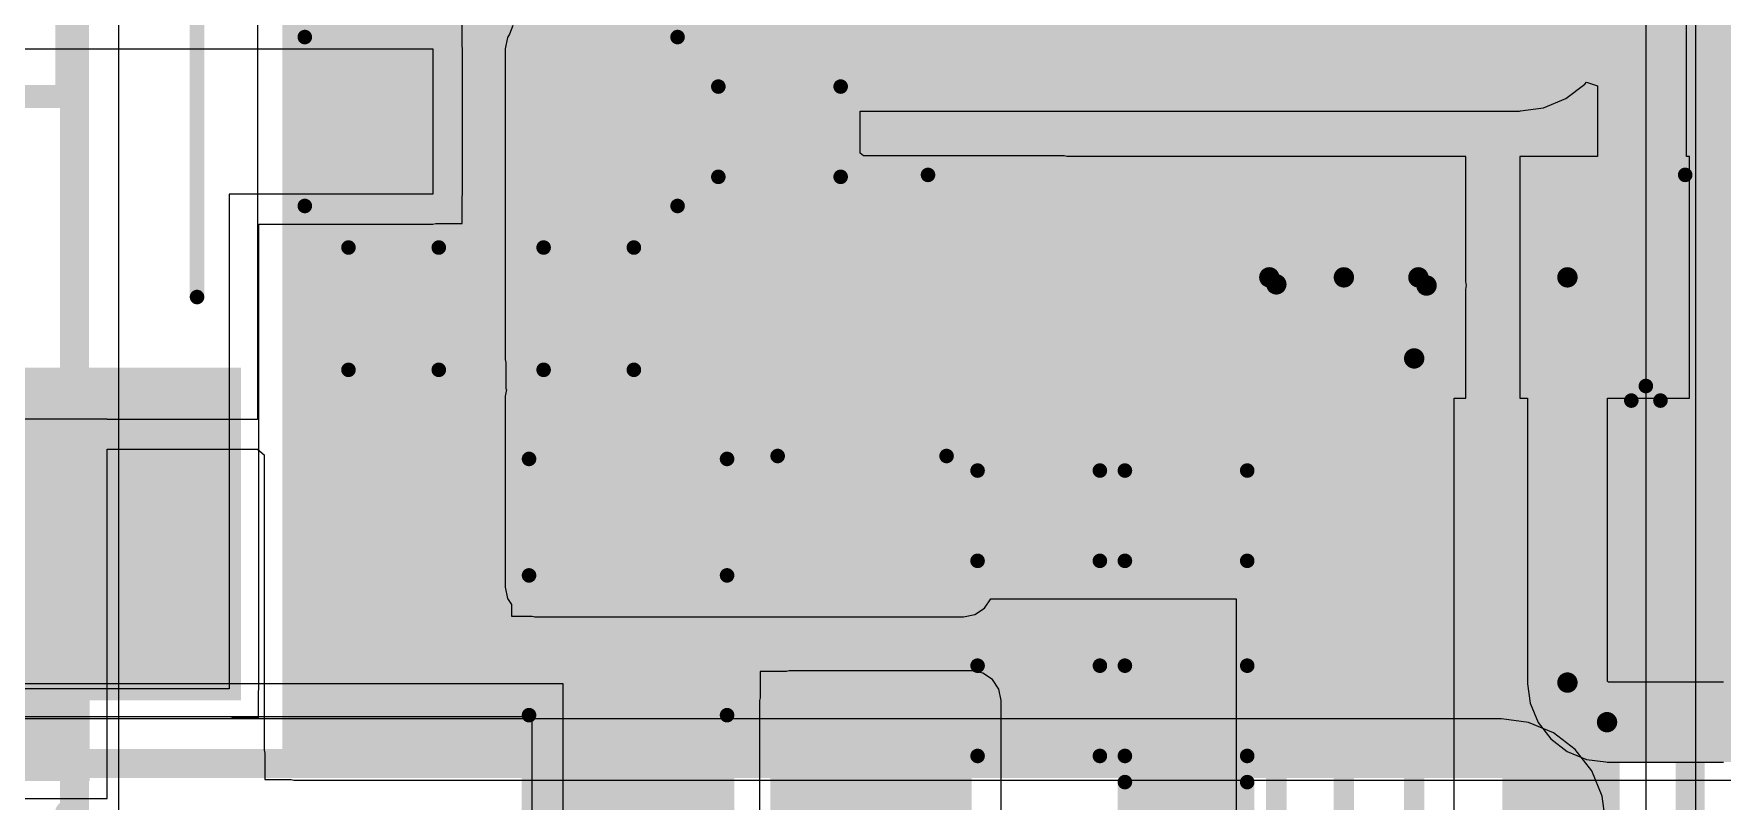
# Model space of a CAD drawing. Header units: inches. Extents: x -0.01 to 2.44, y -0.01 to 2.26.
# Drawn here: x 1.165 to 1.745, y 0.781 to 1.044 of the extents above; entities that cross this region are included whole.
import ezdxf

# ---------------------------------------------------------------- set-up
doc = ezdxf.new("R2010")
doc.units = ezdxf.units.IN
doc.header["$MEASUREMENT"] = 0
for name, color, linetype in [('Bottom Layer', 5, 'Continuous'), ('Bottom Overlay', 54, 'Continuous'), ('Bottom Paste', 16, 'Continuous'), ('Bottom Solder', 6, 'Continuous'), ('POWER', 76, 'Continuous'), ('SIGNAL1', 90, 'Continuous'), ('SIGNAL2', 156, 'Continuous'), ('Top Layer', 1, 'Continuous'), ('Top Overlay', 2, 'Continuous'), ('Top Paste', 8, 'Continuous'), ('Top Solder', 216, 'Continuous')]:
    doc.layers.add(name, color=color, linetype=linetype)

# ---------------------------------------------------------------- blocks, each defined once
blk = doc.blocks.new('C___0603_B_3')
at = {"layer": 'Bottom Layer'}
for points in [[(-0.045, -0.0175), (-0.045, 0.0175), (-0.015, 0.0175), (-0.015, -0.0175)], [(0.015, -0.0175), (0.015, 0.0175), (0.045, 0.0175), (0.045, -0.0175)]]:
    blk.add_hatch(color=5, dxfattribs=at).paths.add_polyline_path(points)
at = {"layer": 'Bottom Paste'}
for points in [[(-0.045, -0.0175), (-0.045, 0.0175), (-0.015, 0.0175), (-0.015, -0.0175)], [(0.015, -0.0175), (0.015, 0.0175), (0.045, 0.0175), (0.045, -0.0175)]]:
    blk.add_hatch(color=16, dxfattribs=at).paths.add_polyline_path(points)
at = {"layer": 'Bottom Solder'}
for points in [[(-0.04736, -0.01986), (-0.04736, 0.01986), (-0.01264, 0.01986), (-0.01264, -0.01986)], [(0.01264, -0.01986), (0.01264, 0.01986), (0.04736, 0.01986), (0.04736, -0.01986)]]:
    blk.add_hatch(color=6, dxfattribs=at).paths.add_polyline_path(points)
at = {"layer": 'Bottom Overlay', "const_width": 0.005}
for points in [[(-0.049, 0.021), (-0.049, -0.021)], [(-0.049, 0.021), (-0.018, 0.021)], [(0.018, 0.021), (0.049, 0.021)], [(0.049, 0.021), (0.049, -0.021)], [(-0.049, -0.021), (-0.018, -0.021)], [(0.018, -0.021), (0.049, -0.021)]]:
    blk.add_lwpolyline(points, dxfattribs=at)
at = {"layer": 'Bottom Overlay', "const_width": 0.0025}
for points in [[(-0.05025, 0.021, 1), (-0.04775, 0.021, 1)], [(-0.05025, 0.021, 1), (-0.04775, 0.021, 1)], [(-0.01925, 0.021, 1), (-0.01675, 0.021, 1)], [(0.01675, 0.021, 1), (0.01925, 0.021, 1)], [(0.04775, 0.021, 1), (0.05025, 0.021, 1)], [(0.04775, 0.021, 1), (0.05025, 0.021, 1)], [(-0.05025, -0.021, 1), (-0.04775, -0.021, 1)], [(-0.05025, -0.021, 1), (-0.04775, -0.021, 1)], [(-0.01925, -0.021, 1), (-0.01675, -0.021, 1)], [(0.01675, -0.021, 1), (0.01925, -0.021, 1)], [(0.04775, -0.021, 1), (0.05025, -0.021, 1)], [(0.04775, -0.021, 1), (0.05025, -0.021, 1)]]:
    blk.add_lwpolyline(points, format="xyb", close=True, dxfattribs=at)
blk = doc.blocks.new('TSSOP_20_B_29')
at = {"layer": 'Bottom Layer'}
for points in [[(-0.14173, 0.10886), (-0.14173, 0.12146), (-0.07874, 0.12146), (-0.07874, 0.10886)], [(-0.14173, 0.08327), (-0.14173, 0.09587), (-0.07874, 0.09587), (-0.07874, 0.08327)], [(-0.14173, 0.05768), (-0.14173, 0.07028), (-0.07874, 0.07028), (-0.07874, 0.05768)], [(-0.14173, 0.03209), (-0.14173, 0.04469), (-0.07874, 0.04469), (-0.07874, 0.03209)], [(-0.14173, 0.0065), (-0.14173, 0.01909), (-0.07874, 0.01909), (-0.07874, 0.0065)], [(-0.14173, -0.01909), (-0.14173, -0.0065), (-0.07874, -0.0065), (-0.07874, -0.01909)], [(-0.14173, -0.04469), (-0.14173, -0.03209), (-0.07874, -0.03209), (-0.07874, -0.04469)], [(-0.14173, -0.07028), (-0.14173, -0.05768), (-0.07874, -0.05768), (-0.07874, -0.07028)], [(-0.14173, -0.09587), (-0.14173, -0.08327), (-0.07874, -0.08327), (-0.07874, -0.09587)], [(-0.14173, -0.12146), (-0.14173, -0.10886), (-0.07874, -0.10886), (-0.07874, -0.12146)]]:
    blk.add_hatch(color=5, dxfattribs=at).paths.add_polyline_path(points)
at = {"layer": 'Bottom Overlay'}
blk.add_hatch(color=54, dxfattribs=at).paths.add_polyline_path([(-0.07506, -0.123), (-0.06806, -0.123), (-0.06806, -0.106), (-0.07506, -0.106)])
at = {"layer": 'Bottom Paste'}
for points in [[(-0.14173, 0.10886), (-0.14173, 0.12146), (-0.07874, 0.12146), (-0.07874, 0.10886)], [(-0.14173, 0.08327), (-0.14173, 0.09587), (-0.07874, 0.09587), (-0.07874, 0.08327)], [(-0.14173, 0.05768), (-0.14173, 0.07028), (-0.07874, 0.07028), (-0.07874, 0.05768)], [(-0.14173, 0.03209), (-0.14173, 0.04469), (-0.07874, 0.04469), (-0.07874, 0.03209)], [(-0.14173, 0.0065), (-0.14173, 0.01909), (-0.07874, 0.01909), (-0.07874, 0.0065)], [(-0.14173, -0.01909), (-0.14173, -0.0065), (-0.07874, -0.0065), (-0.07874, -0.01909)], [(-0.14173, -0.04469), (-0.14173, -0.03209), (-0.07874, -0.03209), (-0.07874, -0.04469)], [(-0.14173, -0.07028), (-0.14173, -0.05768), (-0.07874, -0.05768), (-0.07874, -0.07028)], [(-0.14173, -0.09587), (-0.14173, -0.08327), (-0.07874, -0.08327), (-0.07874, -0.09587)], [(-0.14173, -0.12146), (-0.14173, -0.10886), (-0.07874, -0.10886), (-0.07874, -0.12146)]]:
    blk.add_hatch(color=16, dxfattribs=at).paths.add_polyline_path(points)
at = {"layer": 'Bottom Solder'}
for points in [[(-0.14573, 0.10486), (-0.14573, 0.12546), (-0.07474, 0.12546), (-0.07474, 0.10486)], [(-0.14573, 0.07927), (-0.14573, 0.09987), (-0.07474, 0.09987), (-0.07474, 0.07927)], [(-0.14573, 0.05368), (-0.14573, 0.07428), (-0.07474, 0.07428), (-0.07474, 0.05368)], [(-0.14573, 0.02809), (-0.14573, 0.04868), (-0.07474, 0.04868), (-0.07474, 0.02809)], [(-0.14573, 0.0025), (-0.14573, 0.02309), (-0.07474, 0.02309), (-0.07474, 0.0025)], [(-0.14573, -0.02309), (-0.14573, -0.0025), (-0.07474, -0.0025), (-0.07474, -0.02309)], [(-0.14573, -0.04868), (-0.14573, -0.02809), (-0.07474, -0.02809), (-0.07474, -0.04868)], [(-0.14573, -0.07428), (-0.14573, -0.05368), (-0.07474, -0.05368), (-0.07474, -0.07428)], [(-0.14573, -0.09987), (-0.14573, -0.07927), (-0.07474, -0.07927), (-0.07474, -0.09987)], [(-0.14573, -0.12546), (-0.14573, -0.10486), (-0.07474, -0.10486), (-0.07474, -0.12546)]]:
    blk.add_hatch(color=6, dxfattribs=at).paths.add_polyline_path(points)
at = {"layer": 'Bottom Overlay', "const_width": 0.005}
for points in [[(-0.07506, 0.13), (0.07694, 0.13)], [(-0.15256, -0.1115), (-0.15256, -0.1215)], [(-0.15256, -0.1115), (-0.14756, -0.1165)], [(-0.14756, -0.1165), (-0.15256, -0.1215)], [(-0.07506, -0.13), (0.07694, -0.13)]]:
    blk.add_lwpolyline(points, dxfattribs=at)
at = {"layer": 'Bottom Overlay', "const_width": 0.0025}
for points in [[(-0.07631, 0.13, 1), (-0.07381, 0.13, 1)], [(-0.15381, -0.1115, 1), (-0.15131, -0.1115, 1)], [(-0.15381, -0.1115, 1), (-0.15131, -0.1115, 1)], [(-0.14881, -0.1165, 1), (-0.14631, -0.1165, 1)], [(-0.14881, -0.1165, 1), (-0.14631, -0.1165, 1)], [(-0.15381, -0.1215, 1), (-0.15131, -0.1215, 1)], [(-0.15381, -0.1215, 1), (-0.15131, -0.1215, 1)], [(-0.07631, -0.13, 1), (-0.07381, -0.13, 1)]]:
    blk.add_lwpolyline(points, format="xyb", close=True, dxfattribs=at)
blk = doc.blocks.new('SOT_23_B_34')
at = {"layer": 'Bottom Layer'}
for points in [[(-0.05354, 0.05748), (-0.02126, 0.05748), (-0.02126, 0.02126), (-0.05354, 0.02126)], [(0.02126, 0.05748), (0.05354, 0.05748), (0.05354, 0.02126), (0.02126, 0.02126)], [(-0.01614, -0.02126), (0.01614, -0.02126), (0.01614, -0.05748), (-0.01614, -0.05748)]]:
    blk.add_hatch(color=5, dxfattribs=at).paths.add_polyline_path(points)
at = {"layer": 'Bottom Paste'}
for points in [[(-0.05354, 0.05748), (-0.02126, 0.05748), (-0.02126, 0.02126), (-0.05354, 0.02126)], [(0.02126, 0.05748), (0.05354, 0.05748), (0.05354, 0.02126), (0.02126, 0.02126)], [(-0.01614, -0.02126), (0.01614, -0.02126), (0.01614, -0.05748), (-0.01614, -0.05748)]]:
    blk.add_hatch(color=16, dxfattribs=at).paths.add_polyline_path(points)
at = {"layer": 'Bottom Solder'}
for points in [[(-0.05754, 0.06148), (-0.01726, 0.06148), (-0.01726, 0.01726), (-0.05754, 0.01726)], [(0.01726, 0.06148), (0.05754, 0.06148), (0.05754, 0.01726), (0.01726, 0.01726)], [(-0.02014, -0.01726), (0.02014, -0.01726), (0.02014, -0.06148), (-0.02014, -0.06148)]]:
    blk.add_hatch(color=6, dxfattribs=at).paths.add_polyline_path(points)
at = {"layer": 'Bottom Overlay', "const_width": 0.005}
for points in [[(-0.061, 0.046), (-0.066, 0.051)], [(-0.066, 0.051), (-0.066, 0.041)], [(-0.061, 0.046), (-0.066, 0.041)], [(0.013, 0.031), (-0.013, 0.031)], [(-0.061, -0.032), (-0.061, 0.023)], [(0.061, 0.023), (0.061, -0.032)], [(-0.022, -0.032), (-0.061, -0.032)], [(0.061, -0.032), (0.022, -0.032)]]:
    blk.add_lwpolyline(points, dxfattribs=at)
at = {"layer": 'Bottom Overlay', "const_width": 0.0025}
for points in [[(-0.06725, 0.051, 1), (-0.06475, 0.051, 1)], [(-0.06725, 0.051, 1), (-0.06475, 0.051, 1)], [(-0.06225, 0.046, 1), (-0.05975, 0.046, 1)], [(-0.06225, 0.046, 1), (-0.05975, 0.046, 1)], [(-0.06725, 0.041, 1), (-0.06475, 0.041, 1)], [(-0.06725, 0.041, 1), (-0.06475, 0.041, 1)], [(-0.01425, 0.031, 1), (-0.01175, 0.031, 1)], [(0.01175, 0.031, 1), (0.01425, 0.031, 1)], [(-0.06225, 0.023, 1), (-0.05975, 0.023, 1)], [(0.05975, 0.023, 1), (0.06225, 0.023, 1)], [(-0.06225, -0.032, 1), (-0.05975, -0.032, 1)], [(-0.06225, -0.032, 1), (-0.05975, -0.032, 1)], [(-0.02325, -0.032, 1), (-0.02075, -0.032, 1)], [(0.02075, -0.032, 1), (0.02325, -0.032, 1)], [(0.05975, -0.032, 1), (0.06225, -0.032, 1)], [(0.05975, -0.032, 1), (0.06225, -0.032, 1)]]:
    blk.add_lwpolyline(points, format="xyb", close=True, dxfattribs=at)
blk = doc.blocks.new('R___0603_B_44')
at = {"layer": 'Bottom Layer'}
for points in [[(-0.045, -0.0175), (-0.045, 0.0175), (-0.015, 0.0175), (-0.015, -0.0175)], [(0.015, -0.0175), (0.015, 0.0175), (0.045, 0.0175), (0.045, -0.0175)]]:
    blk.add_hatch(color=5, dxfattribs=at).paths.add_polyline_path(points)
at = {"layer": 'Bottom Paste'}
for points in [[(-0.045, -0.0175), (-0.045, 0.0175), (-0.015, 0.0175), (-0.015, -0.0175)], [(0.015, -0.0175), (0.015, 0.0175), (0.045, 0.0175), (0.045, -0.0175)]]:
    blk.add_hatch(color=16, dxfattribs=at).paths.add_polyline_path(points)
at = {"layer": 'Bottom Solder'}
for points in [[(-0.049, -0.0215), (-0.049, 0.0215), (-0.011, 0.0215), (-0.011, -0.0215)], [(0.011, -0.0215), (0.011, 0.0215), (0.049, 0.0215), (0.049, -0.0215)]]:
    blk.add_hatch(color=6, dxfattribs=at).paths.add_polyline_path(points)
at = {"layer": 'Bottom Overlay', "const_width": 0.005}
for points in [[(-0.048, -0.021), (-0.048, 0.021)], [(0.048, 0.021), (-0.048, 0.021)], [(0.048, -0.021), (0.048, 0.021)], [(0.048, -0.021), (-0.048, -0.021)]]:
    blk.add_lwpolyline(points, dxfattribs=at)
at = {"layer": 'Bottom Overlay', "const_width": 0.0025}
for points in [[(-0.04925, 0.021, 1), (-0.04675, 0.021, 1)], [(-0.04925, 0.021, 1), (-0.04675, 0.021, 1)], [(0.04675, 0.021, 1), (0.04925, 0.021, 1)], [(0.04675, 0.021, 1), (0.04925, 0.021, 1)], [(-0.04925, -0.021, 1), (-0.04675, -0.021, 1)], [(-0.04925, -0.021, 1), (-0.04675, -0.021, 1)], [(0.04675, -0.021, 1), (0.04925, -0.021, 1)], [(0.04675, -0.021, 1), (0.04925, -0.021, 1)]]:
    blk.add_lwpolyline(points, format="xyb", close=True, dxfattribs=at)
blk = doc.blocks.new('RES_3920_B_46')
at = {"layer": 'Bottom Layer'}
blk.add_hatch(color=5, dxfattribs=at).paths.add_polyline_path([(0.11024, 0.12205), (0.21654, 0.12205), (0.21654, -0.12205), (0.11024, -0.12205)])
at = {"layer": 'Bottom Paste'}
blk.add_hatch(color=16, dxfattribs=at).paths.add_polyline_path([(0.11024, 0.12205), (0.21654, 0.12205), (0.21654, -0.12205), (0.11024, -0.12205)])
at = {"layer": 'Bottom Solder'}
blk.add_hatch(color=6, dxfattribs=at).paths.add_polyline_path([(0.10624, 0.12605), (0.22054, 0.12605), (0.22054, -0.12605), (0.10624, -0.12605)])
at = {"layer": 'Bottom Overlay', "const_width": 0.005}
blk.add_lwpolyline([(0.082, 0.111), (-0.088, 0.111)], dxfattribs=at)
at = {"layer": 'Bottom Overlay', "const_width": 0.0025}
blk.add_lwpolyline([(0.08075, 0.111, 1), (0.08325, 0.111, 1)], format="xyb", close=True, dxfattribs=at)
blk = doc.blocks.new('RES_0805_B_48')
at = {"layer": 'Bottom Layer'}
for points in [[(-0.06, 0.025), (-0.02, 0.025), (-0.02, -0.025), (-0.06, -0.025)], [(0.02, 0.025), (0.06, 0.025), (0.06, -0.025), (0.02, -0.025)]]:
    blk.add_hatch(color=5, dxfattribs=at).paths.add_polyline_path(points)
at = {"layer": 'Bottom Paste'}
for points in [[(-0.06, 0.025), (-0.02, 0.025), (-0.02, -0.025), (-0.06, -0.025)], [(0.02, 0.025), (0.06, 0.025), (0.06, -0.025), (0.02, -0.025)]]:
    blk.add_hatch(color=16, dxfattribs=at).paths.add_polyline_path(points)
at = {"layer": 'Bottom Solder'}
for points in [[(-0.064, 0.029), (-0.016, 0.029), (-0.016, -0.029), (-0.064, -0.029)], [(0.016, 0.029), (0.064, 0.029), (0.064, -0.029), (0.016, -0.029)]]:
    blk.add_hatch(color=6, dxfattribs=at).paths.add_polyline_path(points)
at = {"layer": 'Bottom Overlay', "const_width": 0.005}
for points in [[(-0.064, -0.029), (-0.064, 0.029)], [(-0.064, 0.029), (0.064, 0.029)], [(0.064, -0.029), (0.064, 0.029)], [(-0.064, -0.029), (0.064, -0.029)]]:
    blk.add_lwpolyline(points, dxfattribs=at)
at = {"layer": 'Bottom Overlay', "const_width": 0.0025}
for points in [[(-0.06525, 0.029, 1), (-0.06275, 0.029, 1)], [(-0.06525, 0.029, 1), (-0.06275, 0.029, 1)], [(0.06275, 0.029, 1), (0.06525, 0.029, 1)], [(0.06275, 0.029, 1), (0.06525, 0.029, 1)], [(-0.06525, -0.029, 1), (-0.06275, -0.029, 1)], [(-0.06525, -0.029, 1), (-0.06275, -0.029, 1)], [(0.06275, -0.029, 1), (0.06525, -0.029, 1)], [(0.06275, -0.029, 1), (0.06525, -0.029, 1)]]:
    blk.add_lwpolyline(points, format="xyb", close=True, dxfattribs=at)
blk = doc.blocks.new('RES_0805_B_53')
at = {"layer": 'Bottom Layer'}
for points in [[(-0.06, 0.025), (-0.02, 0.025), (-0.02, -0.025), (-0.06, -0.025)], [(0.02, 0.025), (0.06, 0.025), (0.06, -0.025), (0.02, -0.025)]]:
    blk.add_hatch(color=5, dxfattribs=at).paths.add_polyline_path(points)
at = {"layer": 'Bottom Paste'}
for points in [[(-0.06, 0.025), (-0.02, 0.025), (-0.02, -0.025), (-0.06, -0.025)], [(0.02, 0.025), (0.06, 0.025), (0.06, -0.025), (0.02, -0.025)]]:
    blk.add_hatch(color=16, dxfattribs=at).paths.add_polyline_path(points)
at = {"layer": 'Bottom Solder'}
for points in [[(-0.064, 0.029), (-0.016, 0.029), (-0.016, -0.029), (-0.064, -0.029)], [(0.016, 0.029), (0.064, 0.029), (0.064, -0.029), (0.016, -0.029)]]:
    blk.add_hatch(color=6, dxfattribs=at).paths.add_polyline_path(points)
at = {"layer": 'Bottom Overlay', "const_width": 0.005}
for points in [[(-0.064, 0.029), (-0.064, -0.029)], [(-0.064, 0.029), (0.064, 0.029)], [(0.064, 0.029), (0.064, -0.029)], [(-0.064, -0.029), (0.064, -0.029)]]:
    blk.add_lwpolyline(points, dxfattribs=at)
at = {"layer": 'Bottom Overlay', "const_width": 0.0025}
for points in [[(-0.06525, 0.029, 1), (-0.06275, 0.029, 1)], [(-0.06525, 0.029, 1), (-0.06275, 0.029, 1)], [(0.06275, 0.029, 1), (0.06525, 0.029, 1)], [(0.06275, 0.029, 1), (0.06525, 0.029, 1)], [(-0.06525, -0.029, 1), (-0.06275, -0.029, 1)], [(-0.06525, -0.029, 1), (-0.06275, -0.029, 1)], [(0.06275, -0.029, 1), (0.06525, -0.029, 1)], [(0.06275, -0.029, 1), (0.06525, -0.029, 1)]]:
    blk.add_lwpolyline(points, format="xyb", close=True, dxfattribs=at)
blk = doc.blocks.new('TO_252_2L_80')
at = {"layer": 'Top Layer'}
blk.add_hatch(color=1, dxfattribs=at).paths.add_polyline_path([(-0.1378, 0.27362), (0.1378, 0.27362), (0.1378, -0.00197), (-0.1378, -0.00197)])
at = {"layer": 'Top Paste'}
blk.add_hatch(color=8, dxfattribs=at).paths.add_polyline_path([(-0.1378, 0.27362), (0.1378, 0.27362), (0.1378, -0.00197), (-0.1378, -0.00197)])
at = {"layer": 'Top Solder'}
blk.add_hatch(color=216, dxfattribs=at).paths.add_polyline_path([(-0.1418, 0.27762), (0.1418, 0.27762), (0.1418, -0.00597), (-0.1418, -0.00597)])
blk = doc.blocks.new('TO_252_2L_81')
at = {"layer": 'Top Layer'}
blk.add_hatch(color=1, dxfattribs=at).paths.add_polyline_path([(-0.1378, 0.27362), (0.1378, 0.27362), (0.1378, -0.00197), (-0.1378, -0.00197)])
at = {"layer": 'Top Paste'}
blk.add_hatch(color=8, dxfattribs=at).paths.add_polyline_path([(-0.1378, 0.27362), (0.1378, 0.27362), (0.1378, -0.00197), (-0.1378, -0.00197)])
at = {"layer": 'Top Solder'}
blk.add_hatch(color=216, dxfattribs=at).paths.add_polyline_path([(-0.1418, 0.27762), (0.1418, 0.27762), (0.1418, -0.00597), (-0.1418, -0.00597)])
blk = doc.blocks.new('BM04B_GHS_TBT_88')
at = {"layer": 'Top Layer'}
for points in [[(-0.08563, 0.125), (-0.06201, 0.125), (-0.06201, 0.05807), (-0.08563, 0.05807)], [(-0.03642, 0.125), (-0.0128, 0.125), (-0.0128, 0.05807), (-0.03642, 0.05807)], [(0.0128, 0.125), (0.03642, 0.125), (0.03642, 0.05807), (0.0128, 0.05807)], [(0.06201, 0.125), (0.08563, 0.125), (0.08563, 0.05807), (0.06201, 0.05807)], [(-0.16634, 0.01476), (-0.12697, 0.01476), (-0.12697, -0.09547), (-0.16634, -0.09547)], [(0.12697, 0.01476), (0.16634, 0.01476), (0.16634, -0.09547), (0.12697, -0.09547)]]:
    blk.add_hatch(color=1, dxfattribs=at).paths.add_polyline_path(points)
at = {"layer": 'Top Paste'}
for points in [[(-0.08563, 0.125), (-0.06201, 0.125), (-0.06201, 0.05807), (-0.08563, 0.05807)], [(-0.03642, 0.125), (-0.0128, 0.125), (-0.0128, 0.05807), (-0.03642, 0.05807)], [(0.0128, 0.125), (0.03642, 0.125), (0.03642, 0.05807), (0.0128, 0.05807)], [(0.06201, 0.125), (0.08563, 0.125), (0.08563, 0.05807), (0.06201, 0.05807)], [(-0.16634, 0.01476), (-0.12697, 0.01476), (-0.12697, -0.09547), (-0.16634, -0.09547)], [(0.12697, 0.01476), (0.16634, 0.01476), (0.16634, -0.09547), (0.12697, -0.09547)]]:
    blk.add_hatch(color=8, dxfattribs=at).paths.add_polyline_path(points)
at = {"layer": 'Top Solder'}
for points in [[(-0.08963, 0.129), (-0.05801, 0.129), (-0.05801, 0.05407), (-0.08963, 0.05407)], [(-0.04042, 0.129), (-0.0088, 0.129), (-0.0088, 0.05407), (-0.04042, 0.05407)], [(0.0088, 0.129), (0.04042, 0.129), (0.04042, 0.05407), (0.0088, 0.05407)], [(0.05801, 0.129), (0.08963, 0.129), (0.08963, 0.05407), (0.05801, 0.05407)], [(-0.17034, 0.01876), (-0.12297, 0.01876), (-0.12297, -0.09947), (-0.17034, -0.09947)], [(0.12297, 0.01876), (0.17034, 0.01876), (0.17034, -0.09947), (0.12297, -0.09947)]]:
    blk.add_hatch(color=216, dxfattribs=at).paths.add_polyline_path(points)
at = {"layer": 'Top Overlay', "const_width": 0.00787}
for points in [[(-0.10039, 0.08366), (-0.1624, 0.08366)], [(-0.1624, 0.08366), (-0.1624, 0.02953)], [(0.1624, 0.08366), (0.10039, 0.08366)], [(0.1624, 0.08366), (0.1624, 0.02953)], [(0.1122, -0.08366), (-0.1122, -0.08366)]]:
    blk.add_lwpolyline(points, dxfattribs=at)
at = {"layer": 'Top Overlay', "const_width": 0.00394}
for points in [[(-0.16437, 0.08366, 1), (-0.16043, 0.08366, 1)], [(-0.16437, 0.08366, 1), (-0.16043, 0.08366, 1)], [(-0.10236, 0.08366, 1), (-0.09843, 0.08366, 1)], [(0.09843, 0.08366, 1), (0.10236, 0.08366, 1)], [(0.16043, 0.08366, 1), (0.16437, 0.08366, 1)], [(0.16043, 0.08366, 1), (0.16437, 0.08366, 1)], [(-0.16437, 0.02953, 1), (-0.16043, 0.02953, 1)], [(0.16043, 0.02953, 1), (0.16437, 0.02953, 1)], [(-0.11417, -0.08366, 1), (-0.11024, -0.08366, 1)], [(0.11024, -0.08366, 1), (0.11417, -0.08366, 1)]]:
    blk.add_lwpolyline(points, format="xyb", close=True, dxfattribs=at)
blk = doc.blocks.new('BM04B_GHS_TBT_89')
at = {"layer": 'Top Layer'}
for points in [[(-0.08563, 0.125), (-0.06201, 0.125), (-0.06201, 0.05807), (-0.08563, 0.05807)], [(-0.03642, 0.125), (-0.0128, 0.125), (-0.0128, 0.05807), (-0.03642, 0.05807)], [(0.0128, 0.125), (0.03642, 0.125), (0.03642, 0.05807), (0.0128, 0.05807)], [(0.06201, 0.125), (0.08563, 0.125), (0.08563, 0.05807), (0.06201, 0.05807)], [(-0.16634, 0.01476), (-0.12697, 0.01476), (-0.12697, -0.09547), (-0.16634, -0.09547)], [(0.12697, 0.01476), (0.16634, 0.01476), (0.16634, -0.09547), (0.12697, -0.09547)]]:
    blk.add_hatch(color=1, dxfattribs=at).paths.add_polyline_path(points)
at = {"layer": 'Top Paste'}
for points in [[(-0.08563, 0.125), (-0.06201, 0.125), (-0.06201, 0.05807), (-0.08563, 0.05807)], [(-0.03642, 0.125), (-0.0128, 0.125), (-0.0128, 0.05807), (-0.03642, 0.05807)], [(0.0128, 0.125), (0.03642, 0.125), (0.03642, 0.05807), (0.0128, 0.05807)], [(0.06201, 0.125), (0.08563, 0.125), (0.08563, 0.05807), (0.06201, 0.05807)], [(-0.16634, 0.01476), (-0.12697, 0.01476), (-0.12697, -0.09547), (-0.16634, -0.09547)], [(0.12697, 0.01476), (0.16634, 0.01476), (0.16634, -0.09547), (0.12697, -0.09547)]]:
    blk.add_hatch(color=8, dxfattribs=at).paths.add_polyline_path(points)
at = {"layer": 'Top Solder'}
for points in [[(-0.08963, 0.129), (-0.05801, 0.129), (-0.05801, 0.05407), (-0.08963, 0.05407)], [(-0.04042, 0.129), (-0.0088, 0.129), (-0.0088, 0.05407), (-0.04042, 0.05407)], [(0.0088, 0.129), (0.04042, 0.129), (0.04042, 0.05407), (0.0088, 0.05407)], [(0.05801, 0.129), (0.08963, 0.129), (0.08963, 0.05407), (0.05801, 0.05407)], [(-0.17034, 0.01876), (-0.12297, 0.01876), (-0.12297, -0.09947), (-0.17034, -0.09947)], [(0.12297, 0.01876), (0.17034, 0.01876), (0.17034, -0.09947), (0.12297, -0.09947)]]:
    blk.add_hatch(color=216, dxfattribs=at).paths.add_polyline_path(points)
at = {"layer": 'Top Overlay', "const_width": 0.00787}
for points in [[(-0.10039, 0.08366), (-0.1624, 0.08366)], [(-0.1624, 0.08366), (-0.1624, 0.02953)], [(0.1624, 0.08366), (0.10039, 0.08366)], [(0.1624, 0.08366), (0.1624, 0.02953)], [(0.1122, -0.08366), (-0.1122, -0.08366)]]:
    blk.add_lwpolyline(points, dxfattribs=at)
at = {"layer": 'Top Overlay', "const_width": 0.00394}
for points in [[(-0.16437, 0.08366, 1), (-0.16043, 0.08366, 1)], [(-0.16437, 0.08366, 1), (-0.16043, 0.08366, 1)], [(-0.10236, 0.08366, 1), (-0.09843, 0.08366, 1)], [(0.09843, 0.08366, 1), (0.10236, 0.08366, 1)], [(0.16043, 0.08366, 1), (0.16437, 0.08366, 1)], [(0.16043, 0.08366, 1), (0.16437, 0.08366, 1)], [(-0.16437, 0.02953, 1), (-0.16043, 0.02953, 1)], [(0.16043, 0.02953, 1), (0.16437, 0.02953, 1)], [(-0.11417, -0.08366, 1), (-0.11024, -0.08366, 1)], [(0.11024, -0.08366, 1), (0.11417, -0.08366, 1)]]:
    blk.add_lwpolyline(points, format="xyb", close=True, dxfattribs=at)
blk = doc.blocks.new('C___0603_B_115')
at = {"layer": 'Bottom Layer'}
for points in [[(-0.045, -0.0175), (-0.045, 0.0175), (-0.015, 0.0175), (-0.015, -0.0175)], [(0.015, -0.0175), (0.015, 0.0175), (0.045, 0.0175), (0.045, -0.0175)]]:
    blk.add_hatch(color=5, dxfattribs=at).paths.add_polyline_path(points)
at = {"layer": 'Bottom Paste'}
for points in [[(-0.045, -0.0175), (-0.045, 0.0175), (-0.015, 0.0175), (-0.015, -0.0175)], [(0.015, -0.0175), (0.015, 0.0175), (0.045, 0.0175), (0.045, -0.0175)]]:
    blk.add_hatch(color=16, dxfattribs=at).paths.add_polyline_path(points)
at = {"layer": 'Bottom Solder'}
for points in [[(-0.04736, -0.01986), (-0.04736, 0.01986), (-0.01264, 0.01986), (-0.01264, -0.01986)], [(0.01264, -0.01986), (0.01264, 0.01986), (0.04736, 0.01986), (0.04736, -0.01986)]]:
    blk.add_hatch(color=6, dxfattribs=at).paths.add_polyline_path(points)
at = {"layer": 'Bottom Overlay', "const_width": 0.005}
for points in [[(-0.049, 0.021), (-0.018, 0.021)], [(-0.049, -0.021), (-0.049, 0.021)], [(0.018, 0.021), (0.049, 0.021)], [(0.049, -0.021), (0.049, 0.021)], [(-0.049, -0.021), (-0.018, -0.021)], [(0.018, -0.021), (0.049, -0.021)]]:
    blk.add_lwpolyline(points, dxfattribs=at)
at = {"layer": 'Bottom Overlay', "const_width": 0.0025}
for points in [[(-0.05025, 0.021, 1), (-0.04775, 0.021, 1)], [(-0.05025, 0.021, 1), (-0.04775, 0.021, 1)], [(-0.01925, 0.021, 1), (-0.01675, 0.021, 1)], [(0.01675, 0.021, 1), (0.01925, 0.021, 1)], [(0.04775, 0.021, 1), (0.05025, 0.021, 1)], [(0.04775, 0.021, 1), (0.05025, 0.021, 1)], [(-0.05025, -0.021, 1), (-0.04775, -0.021, 1)], [(-0.05025, -0.021, 1), (-0.04775, -0.021, 1)], [(-0.01925, -0.021, 1), (-0.01675, -0.021, 1)], [(0.01675, -0.021, 1), (0.01925, -0.021, 1)], [(0.04775, -0.021, 1), (0.05025, -0.021, 1)], [(0.04775, -0.021, 1), (0.05025, -0.021, 1)]]:
    blk.add_lwpolyline(points, format="xyb", close=True, dxfattribs=at)
blk = doc.blocks.new('C___0603_B_117')
at = {"layer": 'Bottom Layer'}
for points in [[(-0.045, -0.0175), (-0.045, 0.0175), (-0.015, 0.0175), (-0.015, -0.0175)], [(0.015, -0.0175), (0.015, 0.0175), (0.045, 0.0175), (0.045, -0.0175)]]:
    blk.add_hatch(color=5, dxfattribs=at).paths.add_polyline_path(points)
at = {"layer": 'Bottom Paste'}
for points in [[(-0.045, -0.0175), (-0.045, 0.0175), (-0.015, 0.0175), (-0.015, -0.0175)], [(0.015, -0.0175), (0.015, 0.0175), (0.045, 0.0175), (0.045, -0.0175)]]:
    blk.add_hatch(color=16, dxfattribs=at).paths.add_polyline_path(points)
at = {"layer": 'Bottom Solder'}
for points in [[(-0.04736, -0.01986), (-0.04736, 0.01986), (-0.01264, 0.01986), (-0.01264, -0.01986)], [(0.01264, -0.01986), (0.01264, 0.01986), (0.04736, 0.01986), (0.04736, -0.01986)]]:
    blk.add_hatch(color=6, dxfattribs=at).paths.add_polyline_path(points)
at = {"layer": 'Bottom Overlay', "const_width": 0.005}
for points in [[(-0.049, 0.021), (-0.018, 0.021)], [(-0.049, 0.021), (-0.049, -0.021)], [(0.018, 0.021), (0.049, 0.021)], [(0.049, 0.021), (0.049, -0.021)], [(-0.049, -0.021), (-0.018, -0.021)], [(0.018, -0.021), (0.049, -0.021)]]:
    blk.add_lwpolyline(points, dxfattribs=at)
at = {"layer": 'Bottom Overlay', "const_width": 0.0025}
for points in [[(-0.05025, 0.021, 1), (-0.04775, 0.021, 1)], [(-0.05025, 0.021, 1), (-0.04775, 0.021, 1)], [(-0.01925, 0.021, 1), (-0.01675, 0.021, 1)], [(0.01675, 0.021, 1), (0.01925, 0.021, 1)], [(0.04775, 0.021, 1), (0.05025, 0.021, 1)], [(0.04775, 0.021, 1), (0.05025, 0.021, 1)], [(-0.05025, -0.021, 1), (-0.04775, -0.021, 1)], [(-0.05025, -0.021, 1), (-0.04775, -0.021, 1)], [(-0.01925, -0.021, 1), (-0.01675, -0.021, 1)], [(0.01675, -0.021, 1), (0.01925, -0.021, 1)], [(0.04775, -0.021, 1), (0.05025, -0.021, 1)], [(0.04775, -0.021, 1), (0.05025, -0.021, 1)]]:
    blk.add_lwpolyline(points, format="xyb", close=True, dxfattribs=at)
blk = doc.blocks.new('C___0603_B_119')
at = {"layer": 'Bottom Layer'}
for points in [[(-0.045, -0.0175), (-0.045, 0.0175), (-0.015, 0.0175), (-0.015, -0.0175)], [(0.015, -0.0175), (0.015, 0.0175), (0.045, 0.0175), (0.045, -0.0175)]]:
    blk.add_hatch(color=5, dxfattribs=at).paths.add_polyline_path(points)
at = {"layer": 'Bottom Paste'}
for points in [[(-0.045, -0.0175), (-0.045, 0.0175), (-0.015, 0.0175), (-0.015, -0.0175)], [(0.015, -0.0175), (0.015, 0.0175), (0.045, 0.0175), (0.045, -0.0175)]]:
    blk.add_hatch(color=16, dxfattribs=at).paths.add_polyline_path(points)
at = {"layer": 'Bottom Solder'}
for points in [[(-0.04736, -0.01986), (-0.04736, 0.01986), (-0.01264, 0.01986), (-0.01264, -0.01986)], [(0.01264, -0.01986), (0.01264, 0.01986), (0.04736, 0.01986), (0.04736, -0.01986)]]:
    blk.add_hatch(color=6, dxfattribs=at).paths.add_polyline_path(points)
at = {"layer": 'Bottom Overlay', "const_width": 0.005}
for points in [[(-0.049, 0.021), (-0.018, 0.021)], [(-0.049, 0.021), (-0.049, -0.021)], [(0.018, 0.021), (0.049, 0.021)], [(0.049, 0.021), (0.049, -0.021)], [(-0.049, -0.021), (-0.018, -0.021)], [(0.018, -0.021), (0.049, -0.021)]]:
    blk.add_lwpolyline(points, dxfattribs=at)
at = {"layer": 'Bottom Overlay', "const_width": 0.0025}
for points in [[(-0.05025, 0.021, 1), (-0.04775, 0.021, 1)], [(-0.05025, 0.021, 1), (-0.04775, 0.021, 1)], [(-0.01925, 0.021, 1), (-0.01675, 0.021, 1)], [(0.01675, 0.021, 1), (0.01925, 0.021, 1)], [(0.04775, 0.021, 1), (0.05025, 0.021, 1)], [(0.04775, 0.021, 1), (0.05025, 0.021, 1)], [(-0.05025, -0.021, 1), (-0.04775, -0.021, 1)], [(-0.05025, -0.021, 1), (-0.04775, -0.021, 1)], [(-0.01925, -0.021, 1), (-0.01675, -0.021, 1)], [(0.01675, -0.021, 1), (0.01925, -0.021, 1)], [(0.04775, -0.021, 1), (0.05025, -0.021, 1)], [(0.04775, -0.021, 1), (0.05025, -0.021, 1)]]:
    blk.add_lwpolyline(points, format="xyb", close=True, dxfattribs=at)
blk = doc.blocks.new('C___0805_B_121')
at = {"layer": 'Bottom Layer'}
for points in [[(-0.06, 0.03), (-0.02, 0.03), (-0.02, -0.03), (-0.06, -0.03)], [(0.02, 0.03), (0.06, 0.03), (0.06, -0.03), (0.02, -0.03)]]:
    blk.add_hatch(color=5, dxfattribs=at).paths.add_polyline_path(points)
at = {"layer": 'Bottom Paste'}
for points in [[(-0.06, 0.03), (-0.02, 0.03), (-0.02, -0.03), (-0.06, -0.03)], [(0.02, 0.03), (0.06, 0.03), (0.06, -0.03), (0.02, -0.03)]]:
    blk.add_hatch(color=16, dxfattribs=at).paths.add_polyline_path(points)
at = {"layer": 'Bottom Solder'}
for points in [[(-0.06276, 0.03276), (-0.01724, 0.03276), (-0.01724, -0.03276), (-0.06276, -0.03276)], [(0.01724, 0.03276), (0.06276, 0.03276), (0.06276, -0.03276), (0.01724, -0.03276)]]:
    blk.add_hatch(color=6, dxfattribs=at).paths.add_polyline_path(points)
at = {"layer": 'Bottom Overlay', "const_width": 0.005}
for points in [[(-0.064, 0.034), (-0.064, -0.034)], [(-0.064, 0.034), (-0.024, 0.034)], [(0.024, 0.034), (0.064, 0.034)], [(0.064, 0.034), (0.064, -0.034)], [(-0.064, -0.034), (-0.024, -0.034)], [(0.024, -0.034), (0.064, -0.034)]]:
    blk.add_lwpolyline(points, dxfattribs=at)
at = {"layer": 'Bottom Overlay', "const_width": 0.0025}
for points in [[(-0.06525, 0.034, 1), (-0.06275, 0.034, 1)], [(-0.06525, 0.034, 1), (-0.06275, 0.034, 1)], [(-0.02525, 0.034, 1), (-0.02275, 0.034, 1)], [(0.02275, 0.034, 1), (0.02525, 0.034, 1)], [(0.06275, 0.034, 1), (0.06525, 0.034, 1)], [(0.06275, 0.034, 1), (0.06525, 0.034, 1)], [(-0.06525, -0.034, 1), (-0.06275, -0.034, 1)], [(-0.06525, -0.034, 1), (-0.06275, -0.034, 1)], [(-0.02525, -0.034, 1), (-0.02275, -0.034, 1)], [(0.02275, -0.034, 1), (0.02525, -0.034, 1)], [(0.06275, -0.034, 1), (0.06525, -0.034, 1)], [(0.06275, -0.034, 1), (0.06525, -0.034, 1)]]:
    blk.add_lwpolyline(points, format="xyb", close=True, dxfattribs=at)

msp = doc.modelspace()

# ---------------------------------------------------------------- hatches: boundary and pattern name
at = {"layer": 'Bottom Layer'}
for points in [[(1.337, 0.9325), (1.4385, 0.9325), (1.4385, 1.03927), (1.337, 1.03927)], [(1.44989, 0.90126), (1.51873, 0.90126), (1.51873, 0.99226), (1.44989, 0.99226)], [(1.337, 0.85441), (1.48423, 0.85441), (1.48423, 0.92), (1.337, 0.92)], [(1.42437, 0.665), (1.48694, 0.665), (1.48694, 0.81541), (1.42437, 0.81541)]]:
    msp.add_hatch(color=5, dxfattribs=at).paths.add_polyline_path(points)
at = {"layer": 'Top Layer'}
msp.add_hatch(color=1, dxfattribs=at).paths.add_polyline_path([(1.25428, 0.79835), (1.83134, 0.79835), (1.83134, 1.07394), (1.25428, 1.07394)])

# ---------------------------------------------------------------- linework, layer by layer
at = {"layer": 'Bottom Layer'}
for p, q in [((1.73245, 1.00226), (1.73245, 1.09815)), ((1.312, 1.04025), (1.312, 1.05428)), ((1.3283, 1.04424), (1.32758, 1.04317)), ((1.32948, 1.04727), (1.3283, 1.04424)), ((0.922, 1.03927), (1.302, 1.03927)), ((1.302, 1.03927), (1.302, 0.98927)), ((1.3122, 1.03927), (1.312, 1.04025)), ((1.3122, 0.98927), (1.3122, 1.03927)), ((1.32758, 1.04317), (1.3268, 1.03927)), ((1.3268, 1.03927), (1.3268, 0.9325)), ((1.69099, 1.02212), (1.69756, 1.02715)), ((1.69756, 1.02715), (1.69808, 1.02783)), ((1.69808, 1.02783), (1.70186, 1.02655)), ((1.70186, 1.02655), (1.70186, 1.00226)), ((1.68335, 1.01895), (1.69099, 1.02212)), ((1.4487, 1.00343), (1.4487, 1.01785)), ((1.4487, 1.01785), (1.67515, 1.01785)), ((1.67515, 1.01785), (1.67549, 1.01792)), ((1.67549, 1.01792), (1.68335, 1.01895)), ((1.44989, 1.00246), (1.4487, 1.00343)), ((1.51873, 1.00246), (1.44989, 1.00246)), ((1.51972, 1.00226), (1.51873, 1.00246)), ((1.65668, 1.00226), (1.51972, 1.00226)), ((1.65668, 0.95929), (1.65668, 1.00226)), ((1.70186, 1.00226), (1.67527, 1.00226)), ((1.67527, 1.00226), (1.67527, 0.91927)), ((1.73346, 1.00226), (1.73245, 1.00226)), ((1.73346, 0.91927), (1.73346, 1.00226)), ((1.302, 0.98927), (1.23205, 0.98927)), ((1.23205, 0.98927), (1.23205, 0.81946)), ((1.312, 0.98828), (1.3122, 0.98927)), ((1.312, 0.97927), (1.312, 0.98828)), ((1.24224, 0.81946), (1.24224, 0.97907)), ((1.24224, 0.97907), (1.302, 0.97907)), ((1.302, 0.97907), (1.30298, 0.97927)), ((1.30298, 0.97927), (1.312, 0.97927)), ((1.65695, 0.95796), (1.65668, 0.95929)), ((1.65668, 0.95663), (1.65695, 0.95796)), ((1.65668, 0.91927), (1.65668, 0.95663)), ((1.3268, 0.9325), (1.327, 0.93152)), ((1.327, 0.93152), (1.327, 0.9225)), ((1.32724, 0.9222), (1.3268, 0.92)), ((1.327, 0.9225), (1.327, 0.9225)), ((1.327, 0.9225), (1.32724, 0.9222)), ((1.3268, 0.92), (1.3268, 0.85441)), ((1.6527, 0.75828), (1.6527, 0.91927)), ((1.6527, 0.91927), (1.65668, 0.91927)), ((1.67527, 0.91927), (1.6778, 0.91927)), ((1.6778, 0.91927), (1.6778, 0.82161)), ((1.70533, 0.82197), (1.70533, 0.91927)), ((1.70533, 0.91927), (1.73346, 0.91927)), ((1.3268, 0.85441), (1.32758, 0.85051)), ((1.32758, 0.85051), (1.329, 0.84839)), ((1.329, 0.84839), (1.329, 0.84441)), ((1.48813, 0.84499), (1.49144, 0.8472)), ((1.49144, 0.8472), (1.49359, 0.85041)), ((1.49359, 0.85041), (1.57785, 0.85041)), ((1.57785, 0.85041), (1.57785, 0.73443)), ((1.329, 0.84441), (1.33602, 0.84441)), ((1.33602, 0.84441), (1.337, 0.84422)), ((1.337, 0.84422), (1.48423, 0.84422)), ((1.48423, 0.84422), (1.48813, 0.84499)), ((1.42339, 0.82541), (1.41437, 0.82541)), ((1.41437, 0.82541), (1.41437, 0.8164)), ((1.42437, 0.82561), (1.42339, 0.82541)), ((1.48694, 0.82561), (1.42437, 0.82561)), ((1.49085, 0.82483), (1.48694, 0.82561)), ((1.49415, 0.82262), (1.49085, 0.82483)), ((1.23205, 0.81946), (0.922, 0.81946)), ((1.24205, 0.81848), (1.24224, 0.81946)), ((1.24205, 0.80946), (1.24205, 0.81848)), ((1.49636, 0.81932), (1.49415, 0.82262)), ((1.49714, 0.81541), (1.49636, 0.81932)), ((1.6778, 0.82161), (1.67789, 0.82115)), ((1.67789, 0.82115), (1.67876, 0.81453)), ((1.70547, 0.82192), (1.70533, 0.82197)), ((1.70553, 0.82178), (1.70547, 0.82192)), ((1.74516, 0.82178), (1.70553, 0.82178)), ((1.41437, 0.8164), (1.41417, 0.81541)), ((1.41417, 0.81541), (1.41417, 0.7229)), ((1.49714, 0.665), (1.49714, 0.81541)), ((1.67876, 0.81453), (1.68149, 0.80794)), ((1.1408, 0.80927), (1.23205, 0.80927)), ((1.23205, 0.80927), (1.23303, 0.80946)), ((1.23303, 0.80946), (1.24205, 0.80946)), ((1.68149, 0.80794), (1.68584, 0.80228)), ((1.68584, 0.80228), (1.6915, 0.79794)), ((1.6915, 0.79794), (1.69809, 0.79521)), ((1.69809, 0.79521), (1.7047, 0.79434)), ((1.7047, 0.79434), (1.70516, 0.79425)), ((1.70516, 0.79425), (1.74516, 0.79425))]:
    msp.add_line(p, q, dxfattribs=at)
for points, const_width in [([(1.71716, 0.96076), (1.71716, 1.1137)], 0.01), ([(1.42071, 1.02035), (1.4335, 1.03314)], 0.01), ([(1.4335, 1.03314), (1.67515, 1.03314)], 0.01), ([(1.42071, 1.01449), (1.42071, 1.02035)], 0.01), ([(1.3546, 1.00686), (1.362, 1.01427)], 0.01), ([(1.362, 1.01427), (1.421, 1.01427)], 0.01), ([(1.40179, 0.99015), (1.42071, 1.01449)], 0.01), ([(1.3546, 0.9526), (1.3546, 1.00686)], 0.01), ([(1.38775, 0.98588), (1.39892, 0.98728)], 0.01), ([(1.39892, 0.98728), (1.40179, 0.99015)], 0.01), ([(1.53802, 0.90181), (1.53802, 0.96076)], 0.01), ([(1.56361, 0.87541), (1.56361, 0.96076)], 0.01), ([(1.5892, 0.96076), (1.59161, 0.95835)], 0.007), ([(1.6148, 0.74685), (1.6148, 0.96076)], 0.007), ([(1.64039, 0.96076), (1.64318, 0.95796)], 0.007), ([(1.69157, 0.82161), (1.69157, 0.96076)], 0.007), ([(1.352, 0.95), (1.3546, 0.9526)], 0.01), ([(1.59161, 0.70994), (1.59161, 0.95835)], 0.007), ([(1.63894, 0.75828), (1.63894, 0.93292)], 0.007), ([(1.52252, 0.88631), (1.53802, 0.90181)], 0.01), ([(1.51252, 0.87541), (1.52252, 0.88541)], 0.01), ([(1.52252, 0.88541), (1.52252, 0.88631)], 0.01), ([(1.51002, 0.87541), (1.51252, 0.87541)], 0.01), ([(1.70516, 0.80801), (1.76441, 0.80801)], 0.007)]:
    msp.add_lwpolyline(points, dxfattribs=dict(at, const_width=const_width))
for points, const_width in [([(1.69157, 1.04956, -0.414214), (1.67515, 1.03314)], 0.01), ([(1.70516, 0.80801, -0.414214), (1.69157, 0.82161)], 0.007)]:
    msp.add_lwpolyline(points, format="xyb", dxfattribs=dict(at, const_width=const_width))
for points, const_width in [([(1.431, 1.03314, 1), (1.436, 1.03314, 1)], 0.005), ([(1.431, 1.03314, 1), (1.436, 1.03314, 1)], 0.005), ([(1.67265, 1.03314, 1), (1.67765, 1.03314, 1)], 0.005), ([(1.67265, 1.03314, 1), (1.67765, 1.03314, 1)], 0.005), ([(1.41821, 1.02035, 1), (1.42321, 1.02035, 1)], 0.005), ([(1.41821, 1.02035, 1), (1.42321, 1.02035, 1)], 0.005), ([(1.3595, 1.01427, 1), (1.3645, 1.01427, 1)], 0.005), ([(1.3595, 1.01427, 1), (1.3645, 1.01427, 1)], 0.005), ([(1.41821, 1.01449, 1), (1.42321, 1.01449, 1)], 0.005), ([(1.41821, 1.01449, 1), (1.42321, 1.01449, 1)], 0.005), ([(1.4185, 1.01427, 1), (1.4235, 1.01427, 1)], 0.005), ([(1.3521, 1.00686, 1), (1.3571, 1.00686, 1)], 0.005), ([(1.3521, 1.00686, 1), (1.3571, 1.00686, 1)], 0.005), ([(1.39643, 0.98728, 1), (1.40142, 0.98728, 1)], 0.005), ([(1.39643, 0.98728, 1), (1.40142, 0.98728, 1)], 0.005), ([(1.39929, 0.99015, 1), (1.40429, 0.99015, 1)], 0.005), ([(1.39929, 0.99015, 1), (1.40429, 0.99015, 1)], 0.005), ([(1.38525, 0.98588, 1), (1.39025, 0.98588, 1)], 0.005), ([(1.53552, 0.96076, 1), (1.54052, 0.96076, 1)], 0.005), ([(1.56111, 0.96076, 1), (1.56611, 0.96076, 1)], 0.005), ([(1.58745, 0.96076, 1), (1.59095, 0.96076, 1)], 0.0035), ([(1.61305, 0.96076, 1), (1.61655, 0.96076, 1)], 0.0035), ([(1.63864, 0.96076, 1), (1.64214, 0.96076, 1)], 0.0035), ([(1.68982, 0.96076, 1), (1.69332, 0.96076, 1)], 0.0035), ([(1.71466, 0.96076, 1), (1.71966, 0.96076, 1)], 0.005), ([(1.3521, 0.9526, 1), (1.3571, 0.9526, 1)], 0.005), ([(1.3521, 0.9526, 1), (1.3571, 0.9526, 1)], 0.005), ([(1.58986, 0.95835, 1), (1.59336, 0.95835, 1)], 0.0035), ([(1.58986, 0.95835, 1), (1.59336, 0.95835, 1)], 0.0035), ([(1.64143, 0.95796, 1), (1.64494, 0.95796, 1)], 0.0035), ([(1.3495, 0.95, 1), (1.3545, 0.95, 1)], 0.005), ([(1.63719, 0.93292, 1), (1.64069, 0.93292, 1)], 0.0035), ([(1.53552, 0.90181, 1), (1.54052, 0.90181, 1)], 0.005), ([(1.53552, 0.90181, 1), (1.54052, 0.90181, 1)], 0.005), ([(1.52002, 0.88631, 1), (1.52502, 0.88631, 1)], 0.005), ([(1.52002, 0.88631, 1), (1.52502, 0.88631, 1)], 0.005), ([(1.52002, 0.88541, 1), (1.52502, 0.88541, 1)], 0.005), ([(1.52002, 0.88541, 1), (1.52502, 0.88541, 1)], 0.005), ([(1.50752, 0.87541, 1), (1.51252, 0.87541, 1)], 0.005), ([(1.51002, 0.87541, 1), (1.51502, 0.87541, 1)], 0.005), ([(1.51002, 0.87541, 1), (1.51502, 0.87541, 1)], 0.005), ([(1.56111, 0.87541, 1), (1.56611, 0.87541, 1)], 0.005), ([(1.68982, 0.82161, 1), (1.69332, 0.82161, 1)], 0.0035), ([(1.68982, 0.82161, 1), (1.69332, 0.82161, 1)], 0.0035), ([(1.70341, 0.80801, 1), (1.70691, 0.80801, 1)], 0.0035), ([(1.70341, 0.80801, 1), (1.70691, 0.80801, 1)], 0.0035)]:
    msp.add_lwpolyline(points, format="xyb", close=True, dxfattribs=dict(at, const_width=const_width))
at = {"layer": 'POWER'}
for p, q in [((1.34675, 0.82113), (0.997, 0.82113)), ((1.34675, 0.67791), (1.34675, 0.82113)), ((1.1478, 0.81), (1.336, 0.81)), ((1.336, 0.81), (1.336, 0.6912))]:
    msp.add_line(p, q, dxfattribs=at)
at = {"layer": 'SIGNAL1'}
for p, q in [((1.71845, 1.07674), (1.71845, 0.68706)), ((1.66893, 0.80914), (1.1357, 0.80914)), ((1.67819, 0.80794), (1.66893, 0.80916)), ((1.66893, 0.80916), (1.66893, 0.80914)), ((1.68682, 0.80436), (1.67819, 0.80794)), ((1.69423, 0.79868), (1.68682, 0.80436)), ((1.69991, 0.79127), (1.69423, 0.79868)), ((1.70349, 0.78264), (1.69991, 0.79127)), ((1.70471, 0.77338), (1.70349, 0.78264))]:
    msp.add_line(p, q, dxfattribs=at)
at = {"layer": 'SIGNAL1', "const_width": 0.01}
for points in [[(1.73374, 0.3094), (1.73374, 1.07674)], [(1.12015, 0.79385), (1.66893, 0.79385)]]:
    msp.add_lwpolyline(points, dxfattribs=at)
at = {"layer": 'SIGNAL1', "const_width": 0.005}
msp.add_lwpolyline([(1.66643, 0.79385, 1), (1.67143, 0.79385, 1)], format="xyb", close=True, dxfattribs=at)
msp.add_lwpolyline([(1.66643, 0.79385, 1), (1.67143, 0.79385, 1)], format="xyb", close=True, dxfattribs=at)
at = {"layer": 'SIGNAL1', "const_width": 0.01}
msp.add_lwpolyline([(1.66893, 0.79385, -0.414214), (1.6894, 0.77338)], format="xyb", dxfattribs=at)
at = {"layer": 'SIGNAL2'}
for p, q in [((1.19419, 0.51471), (1.19419, 1.28561)), ((1.73558, 1.08821), (1.73558, 0.61481))]:
    msp.add_line(p, q, dxfattribs=at)
at = {"layer": 'SIGNAL2', "const_width": 0.01}
msp.add_lwpolyline([(1.1789, 0.34982), (1.1789, 1.30116)], dxfattribs=at)
at = {"layer": 'Top Layer'}
for p, q in [((1.24171, 1.08276), (1.24171, 0.912)), ((1.19016, 0.91201), (1.13079, 0.91201)), ((1.19016, 0.912), (1.19016, 0.91201)), ((1.24171, 0.912), (1.19016, 0.912)), ((1.19016, 0.78177), (1.19016, 0.9018)), ((1.19016, 0.9018), (1.24171, 0.9018)), ((1.24171, 0.9018), (1.24408, 0.89986)), ((1.24408, 0.89986), (1.24408, 0.79835)), ((1.24408, 0.79835), (1.24428, 0.79736)), ((1.24428, 0.79736), (1.24428, 0.78835)), ((1.24428, 0.78835), (1.25329, 0.78835)), ((1.25329, 0.78835), (1.25428, 0.78815)), ((1.25428, 0.78815), (1.83134, 0.78815)), ((1.13854, 0.78177), (1.19016, 0.78177))]:
    msp.add_line(p, q, dxfattribs=at)

# ---------------------------------------------------------------- block references
for name, p, rotation in [('TO_252_2L_80', (1.39207, 1.07197), 180), ('TO_252_2L_81', (1.68354, 1.07197), 180), ('RES_3920_B_46', (1.11, 1.036), 270), ('TSSOP_20_B_29', (1.602, 1.071), 90), ('BM04B_GHS_TBT_88', (1.01382, 1.10654), 180), ('C___0603_B_117', (1.421, 1.04427), 90), ('BM04B_GHS_TBT_89', (1.01382, 0.80654), 180), ('C___0805_B_121', (1.369, 0.83441), 90), ('RES_0805_B_53', (1.44937, 0.83541), 90), ('C___0603_B_3', (1.51002, 0.84541), 90), ('C___0603_B_119', (1.56061, 0.84541), 90), ('SOT_23_B_34', (1.6894, 0.73437), 180), ('R___0603_B_44', (1.56061, 0.73943), 270)]:
    msp.add_blockref(name, p, dxfattribs=dict(rotation=rotation))
for name, p in [('RES_0805_B_48', (1.322, 1.01427)), ('C___0603_B_115', (1.322, 0.95))]:
    msp.add_blockref(name, p)

doc.saveas('drawing.dxf')
